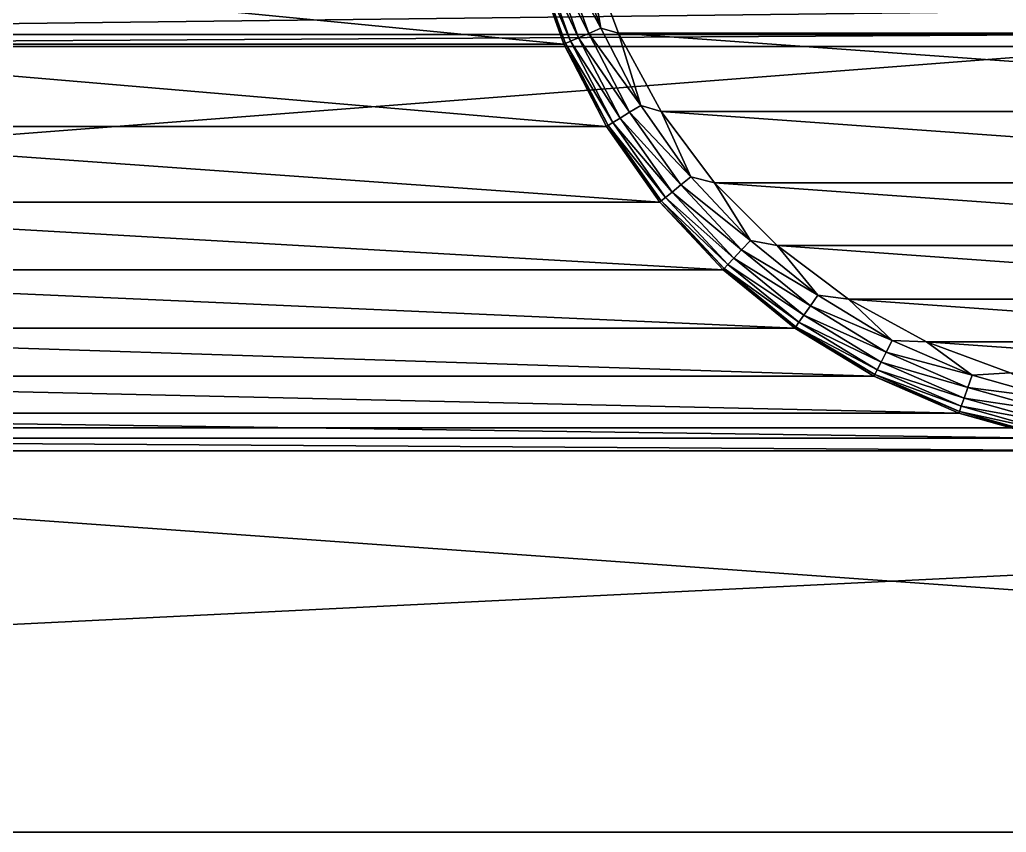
# Model space of a CAD drawing. Extents: x 464 to 15145, y 328 to 7622.
# Drawn here: x 7666 to 9346, y 328 to 1710 of the extents above; entities that cross this region are included whole.
import ezdxf

# ---------------------------------------------------------------- set-up
doc = ezdxf.new("R2010")
doc.units = 0
doc.layers.get('0').update_dxf_attribs({"linetype": 'CONTINUOUS'})

msp = doc.modelspace()

# ---------------------------------------------------------------- linework, layer by layer
at = {"color": 7}
for points in [[(8655.4, 1696, -5213.7), (8605.8, 1835.7, -5213.7), (8584.3, 1829.6, -5204.5), (8655.4, 1696, -5213.7)], [(8655.4, 1696, -5213.7), (8632.4, 1829.4, -5216.8), (8605.8, 1835.7, -5213.7), (8655.4, 1696, -5213.7)], [(7016.5, 1668.8, -4432), (8592.6, 1668.8, -4432), (7069.3, 1817.2, -4432), (7016.5, 1668.8, -4432)], [(7069.3, 1817.2, -4432), (8592.6, 1668.8, -4432), (8539.9, 1817.2, -4432), (7069.3, 1817.2, -4432)], [(8539.9, 1817.2, -5124.5), (8595.5, 1670, -5148.4), (8542.9, 1818, -5148.4), (8539.9, 1817.2, -5124.5)], [(8592.6, 1668.8, -5124.5), (8595.5, 1670, -5148.4), (8539.9, 1817.2, -5124.5), (8592.6, 1668.8, -5124.5)], [(8592.6, 1668.8, -4432), (8592.6, 1668.8, -5124.5), (8539.9, 1817.2, -4432), (8592.6, 1668.8, -4432)], [(8539.9, 1817.2, -4432), (8592.6, 1668.8, -5124.5), (8539.9, 1817.2, -5124.5), (8539.9, 1817.2, -4432)], [(8551.8, 1820.5, -5170.7), (8542.9, 1818, -5148.4), (8604, 1673.7, -5170.7), (8551.8, 1820.5, -5170.7)], [(8604, 1673.7, -5170.7), (8542.9, 1818, -5148.4), (8595.5, 1670, -5148.4), (8604, 1673.7, -5170.7)], [(8565.9, 1824.5, -5189.8), (8551.8, 1820.5, -5170.7), (8617.4, 1679.5, -5189.8), (8565.9, 1824.5, -5189.8)], [(8617.4, 1679.5, -5189.8), (8551.8, 1820.5, -5170.7), (8604, 1673.7, -5170.7), (8617.4, 1679.5, -5189.8)], [(8584.3, 1829.6, -5204.5), (8565.9, 1824.5, -5189.8), (8635, 1687.2, -5204.5), (8584.3, 1829.6, -5204.5)], [(8635, 1687.2, -5204.5), (8565.9, 1824.5, -5189.8), (8617.4, 1679.5, -5189.8), (8635, 1687.2, -5204.5)], [(8655.4, 1696, -5213.7), (8584.3, 1829.6, -5204.5), (8635, 1687.2, -5204.5), (8655.4, 1696, -5213.7)], [(8655.4, 1696, -5213.7), (8685.4, 1687.5, -5216.8), (8632.4, 1829.4, -5216.8), (8655.4, 1696, -5213.7)], [(10670.1, 1829.4, -5216.8), (8632.4, 1829.4, -5216.8), (10617.1, 1687.5, -5216.8), (10670.1, 1829.4, -5216.8)], [(10617.1, 1687.5, -5216.8), (8632.4, 1829.4, -5216.8), (8685.4, 1687.5, -5216.8), (10617.1, 1687.5, -5216.8)], [(6191, 1724.8, -3744.1), (9418.1, 1724.8, -3744.1), (6102, 1685.1, -3744.1), (6191, 1724.8, -3744.1)], [(6102, 1685.1, -3744.1), (9418.1, 1724.8, -3744.1), (9507.1, 1685.1, -3744.1), (6102, 1685.1, -3744.1)], [(6102, 1685.1, -3744.1), (9507.1, 1685.1, -3744.1), (6006.6, 1664.9, -3744.1), (6102, 1685.1, -3744.1)], [(6006.6, 1664.9, -3744.1), (9507.1, 1685.1, -3744.1), (9602.5, 1664.9, -3744.1), (6006.6, 1664.9, -3744.1)], [(8617.4, 1679.5, -5189.8), (8604, 1673.7, -5170.7), (8688.2, 1542.9, -5189.8), (8617.4, 1679.5, -5189.8)], [(8635, 1687.2, -5204.5), (8617.4, 1679.5, -5189.8), (8704.5, 1552.9, -5204.5), (8635, 1687.2, -5204.5)], [(8704.5, 1552.9, -5204.5), (8617.4, 1679.5, -5189.8), (8688.2, 1542.9, -5189.8), (8704.5, 1552.9, -5204.5)], [(8723.6, 1564.5, -5213.7), (8655.4, 1696, -5213.7), (8635, 1687.2, -5204.5), (8723.6, 1564.5, -5213.7)], [(8723.6, 1564.5, -5213.7), (8635, 1687.2, -5204.5), (8704.5, 1552.9, -5204.5), (8723.6, 1564.5, -5213.7)], [(8723.6, 1564.5, -5213.7), (8685.4, 1687.5, -5216.8), (8655.4, 1696, -5213.7), (8723.6, 1564.5, -5213.7)], [(8723.6, 1564.5, -5213.7), (8758, 1554.5, -5216.8), (8685.4, 1687.5, -5216.8), (8723.6, 1564.5, -5213.7)], [(10617.1, 1687.5, -5216.8), (8685.4, 1687.5, -5216.8), (10544.5, 1554.5, -5216.8), (10617.1, 1687.5, -5216.8)], [(10544.5, 1554.5, -5216.8), (8685.4, 1687.5, -5216.8), (8758, 1554.5, -5216.8), (10544.5, 1554.5, -5216.8)], [(6006.6, 1664.9, -3744.1), (9602.5, 1664.9, -3744.1), (1152, 1016, -3744.1), (6006.6, 1664.9, -3744.1)], [(1152, 1016, -3744.1), (9602.5, 1664.9, -3744.1), (14457.2, 1016, -3744.1), (1152, 1016, -3744.1)], [(6944, 1528.9, -4432), (8665.1, 1528.9, -4432), (7016.5, 1668.8, -4432), (6944, 1528.9, -4432)], [(7016.5, 1668.8, -4432), (8665.1, 1528.9, -4432), (8592.6, 1668.8, -4432), (7016.5, 1668.8, -4432)], [(8592.6, 1668.8, -5124.5), (8667.8, 1530.5, -5148.4), (8595.5, 1670, -5148.4), (8592.6, 1668.8, -5124.5)], [(8665.1, 1528.9, -5124.5), (8667.8, 1530.5, -5148.4), (8592.6, 1668.8, -5124.5), (8665.1, 1528.9, -5124.5)], [(8665.1, 1528.9, -4432), (8665.1, 1528.9, -5124.5), (8592.6, 1668.8, -4432), (8665.1, 1528.9, -4432)], [(8592.6, 1668.8, -4432), (8665.1, 1528.9, -5124.5), (8592.6, 1668.8, -5124.5), (8592.6, 1668.8, -4432)], [(8604, 1673.7, -5170.7), (8595.5, 1670, -5148.4), (8675.7, 1535.3, -5170.7), (8604, 1673.7, -5170.7)], [(8675.7, 1535.3, -5170.7), (8595.5, 1670, -5148.4), (8667.8, 1530.5, -5148.4), (8675.7, 1535.3, -5170.7)], [(8688.2, 1542.9, -5189.8), (8604, 1673.7, -5170.7), (8675.7, 1535.3, -5170.7), (8688.2, 1542.9, -5189.8)], [(8809, 1443.4, -5213.7), (8723.6, 1564.5, -5213.7), (8704.5, 1552.9, -5204.5), (8809, 1443.4, -5213.7)], [(8809, 1443.4, -5213.7), (8758, 1554.5, -5216.8), (8723.6, 1564.5, -5213.7), (8809, 1443.4, -5213.7)], [(8704.5, 1552.9, -5204.5), (8688.2, 1542.9, -5189.8), (8791.7, 1429.3, -5204.5), (8704.5, 1552.9, -5204.5)], [(8809, 1443.4, -5213.7), (8704.5, 1552.9, -5204.5), (8791.7, 1429.3, -5204.5), (8809, 1443.4, -5213.7)], [(8809, 1443.4, -5213.7), (8848.8, 1433.2, -5216.8), (8758, 1554.5, -5216.8), (8809, 1443.4, -5213.7)], [(10544.5, 1554.5, -5216.8), (8758, 1554.5, -5216.8), (10453.7, 1433.2, -5216.8), (10544.5, 1554.5, -5216.8)], [(10453.7, 1433.2, -5216.8), (8758, 1554.5, -5216.8), (8848.8, 1433.2, -5216.8), (10453.7, 1433.2, -5216.8)], [(6853.2, 1400.2, -4432), (8755.9, 1400.2, -4432), (6944, 1528.9, -4432), (6853.2, 1400.2, -4432)], [(6944, 1528.9, -4432), (8755.9, 1400.2, -4432), (8665.1, 1528.9, -4432), (6944, 1528.9, -4432)], [(8665.1, 1528.9, -5124.5), (8758.4, 1402.2, -5148.4), (8667.8, 1530.5, -5148.4), (8665.1, 1528.9, -5124.5)], [(8755.9, 1400.2, -5124.5), (8758.4, 1402.2, -5148.4), (8665.1, 1528.9, -5124.5), (8755.9, 1400.2, -5124.5)], [(8755.9, 1400.2, -4432), (8755.9, 1400.2, -5124.5), (8665.1, 1528.9, -4432), (8755.9, 1400.2, -4432)], [(8665.1, 1528.9, -4432), (8755.9, 1400.2, -5124.5), (8665.1, 1528.9, -5124.5), (8665.1, 1528.9, -4432)], [(8675.7, 1535.3, -5170.7), (8667.8, 1530.5, -5148.4), (8765.5, 1408, -5170.7), (8675.7, 1535.3, -5170.7)], [(8765.5, 1408, -5170.7), (8667.8, 1530.5, -5148.4), (8758.4, 1402.2, -5148.4), (8765.5, 1408, -5170.7)], [(8688.2, 1542.9, -5189.8), (8675.7, 1535.3, -5170.7), (8776.9, 1417.3, -5189.8), (8688.2, 1542.9, -5189.8)], [(8776.9, 1417.3, -5189.8), (8675.7, 1535.3, -5170.7), (8765.5, 1408, -5170.7), (8776.9, 1417.3, -5189.8)], [(8791.7, 1429.3, -5204.5), (8688.2, 1542.9, -5189.8), (8776.9, 1417.3, -5189.8), (8791.7, 1429.3, -5204.5)], [(8791.7, 1429.3, -5204.5), (8776.9, 1417.3, -5189.8), (8895, 1318.8, -5204.5), (8791.7, 1429.3, -5204.5)], [(8910.2, 1335.1, -5213.7), (8809, 1443.4, -5213.7), (8791.7, 1429.3, -5204.5), (8910.2, 1335.1, -5213.7)], [(8910.2, 1335.1, -5213.7), (8791.7, 1429.3, -5204.5), (8895, 1318.8, -5204.5), (8910.2, 1335.1, -5213.7)], [(8910.2, 1335.1, -5213.7), (8848.8, 1433.2, -5216.8), (8809, 1443.4, -5213.7), (8910.2, 1335.1, -5213.7)], [(8910.2, 1335.1, -5213.7), (8955.9, 1326.1, -5216.8), (8848.8, 1433.2, -5216.8), (8910.2, 1335.1, -5213.7)], [(10453.7, 1433.2, -5216.8), (8848.8, 1433.2, -5216.8), (10346.6, 1326.1, -5216.8), (10453.7, 1433.2, -5216.8)], [(10346.6, 1326.1, -5216.8), (8848.8, 1433.2, -5216.8), (8955.9, 1326.1, -5216.8), (10346.6, 1326.1, -5216.8)], [(8776.9, 1417.3, -5189.8), (8765.5, 1408, -5170.7), (8881.9, 1304.8, -5189.8), (8776.9, 1417.3, -5189.8)], [(8895, 1318.8, -5204.5), (8776.9, 1417.3, -5189.8), (8881.9, 1304.8, -5189.8), (8895, 1318.8, -5204.5)], [(6745.7, 1285.1, -4432), (8863.5, 1285.1, -4432), (6853.2, 1400.2, -4432), (6745.7, 1285.1, -4432)], [(6853.2, 1400.2, -4432), (8863.5, 1285.1, -4432), (8755.9, 1400.2, -4432), (6853.2, 1400.2, -4432)], [(8755.9, 1400.2, -5124.5), (8865.6, 1287.4, -5148.4), (8758.4, 1402.2, -5148.4), (8755.9, 1400.2, -5124.5)], [(8863.5, 1285.1, -5124.5), (8865.6, 1287.4, -5148.4), (8755.9, 1400.2, -5124.5), (8863.5, 1285.1, -5124.5)], [(8863.5, 1285.1, -4432), (8863.5, 1285.1, -5124.5), (8755.9, 1400.2, -4432), (8863.5, 1285.1, -4432)], [(8755.9, 1400.2, -4432), (8863.5, 1285.1, -5124.5), (8755.9, 1400.2, -5124.5), (8755.9, 1400.2, -4432)], [(8765.5, 1408, -5170.7), (8758.4, 1402.2, -5148.4), (8871.9, 1294.1, -5170.7), (8765.5, 1408, -5170.7)], [(8871.9, 1294.1, -5170.7), (8758.4, 1402.2, -5148.4), (8865.6, 1287.4, -5148.4), (8871.9, 1294.1, -5170.7)], [(8881.9, 1304.8, -5189.8), (8765.5, 1408, -5170.7), (8871.9, 1294.1, -5170.7), (8881.9, 1304.8, -5189.8)], [(9025.1, 1241.6, -5213.7), (8910.2, 1335.1, -5213.7), (8895, 1318.8, -5204.5), (9025.1, 1241.6, -5213.7)], [(9025.1, 1241.6, -5213.7), (8955.9, 1326.1, -5216.8), (8910.2, 1335.1, -5213.7), (9025.1, 1241.6, -5213.7)], [(8895, 1318.8, -5204.5), (8881.9, 1304.8, -5189.8), (9012.3, 1223.4, -5204.5), (8895, 1318.8, -5204.5)], [(9025.1, 1241.6, -5213.7), (8895, 1318.8, -5204.5), (9012.3, 1223.4, -5204.5), (9025.1, 1241.6, -5213.7)], [(9025.1, 1241.6, -5213.7), (9077.2, 1235.3, -5216.8), (8955.9, 1326.1, -5216.8), (9025.1, 1241.6, -5213.7)], [(10346.6, 1326.1, -5216.8), (8955.9, 1326.1, -5216.8), (10225.3, 1235.3, -5216.8), (10346.6, 1326.1, -5216.8)], [(10225.3, 1235.3, -5216.8), (8955.9, 1326.1, -5216.8), (9077.2, 1235.3, -5216.8), (10225.3, 1235.3, -5216.8)], [(8871.9, 1294.1, -5170.7), (8865.6, 1287.4, -5148.4), (8992.8, 1195.8, -5170.7), (8871.9, 1294.1, -5170.7)], [(8881.9, 1304.8, -5189.8), (8871.9, 1294.1, -5170.7), (9001.2, 1207.8, -5189.8), (8881.9, 1304.8, -5189.8)], [(9001.2, 1207.8, -5189.8), (8871.9, 1294.1, -5170.7), (8992.8, 1195.8, -5170.7), (9001.2, 1207.8, -5189.8)], [(9012.3, 1223.4, -5204.5), (8881.9, 1304.8, -5189.8), (9001.2, 1207.8, -5189.8), (9012.3, 1223.4, -5204.5)], [(6623.5, 1185.7, -4432), (8985.6, 1185.7, -4432), (6745.7, 1285.1, -4432), (6623.5, 1185.7, -4432)], [(6745.7, 1285.1, -4432), (8985.6, 1185.7, -4432), (8863.5, 1285.1, -4432), (6745.7, 1285.1, -4432)], [(8863.5, 1285.1, -5124.5), (8987.5, 1188.2, -5148.4), (8865.6, 1287.4, -5148.4), (8863.5, 1285.1, -5124.5)], [(8985.6, 1185.7, -5124.5), (8987.5, 1188.2, -5148.4), (8863.5, 1285.1, -5124.5), (8985.6, 1185.7, -5124.5)], [(8985.6, 1185.7, -4432), (8985.6, 1185.7, -5124.5), (8863.5, 1285.1, -4432), (8985.6, 1185.7, -4432)], [(8863.5, 1285.1, -4432), (8985.6, 1185.7, -5124.5), (8863.5, 1285.1, -5124.5), (8863.5, 1285.1, -4432)], [(8992.8, 1195.8, -5170.7), (8865.6, 1287.4, -5148.4), (8987.5, 1188.2, -5148.4), (8992.8, 1195.8, -5170.7)], [(9151.7, 1164.6, -5213.7), (9025.1, 1241.6, -5213.7), (9012.3, 1223.4, -5204.5), (9151.7, 1164.6, -5213.7)], [(9151.7, 1164.6, -5213.7), (9077.2, 1235.3, -5216.8), (9025.1, 1241.6, -5213.7), (9151.7, 1164.6, -5213.7)], [(9151.7, 1164.6, -5213.7), (9210.1, 1162.7, -5216.8), (9077.2, 1235.3, -5216.8), (9151.7, 1164.6, -5213.7)], [(10225.3, 1235.3, -5216.8), (9077.2, 1235.3, -5216.8), (10092.3, 1162.7, -5216.8), (10225.3, 1235.3, -5216.8)], [(10092.3, 1162.7, -5216.8), (9077.2, 1235.3, -5216.8), (9210.1, 1162.7, -5216.8), (10092.3, 1162.7, -5216.8)], [(9012.3, 1223.4, -5204.5), (9001.2, 1207.8, -5189.8), (9141.5, 1144.8, -5204.5), (9012.3, 1223.4, -5204.5)], [(9151.7, 1164.6, -5213.7), (9012.3, 1223.4, -5204.5), (9141.5, 1144.8, -5204.5), (9151.7, 1164.6, -5213.7)], [(8992.8, 1195.8, -5170.7), (8987.5, 1188.2, -5148.4), (9125.9, 1114.8, -5170.7), (8992.8, 1195.8, -5170.7)], [(9001.2, 1207.8, -5189.8), (8992.8, 1195.8, -5170.7), (9132.7, 1127.8, -5189.8), (9001.2, 1207.8, -5189.8)], [(9132.7, 1127.8, -5189.8), (8992.8, 1195.8, -5170.7), (9125.9, 1114.8, -5170.7), (9132.7, 1127.8, -5189.8)], [(9141.5, 1144.8, -5204.5), (9001.2, 1207.8, -5189.8), (9132.7, 1127.8, -5189.8), (9141.5, 1144.8, -5204.5)], [(6488.9, 1103.8, -4432), (9120.2, 1103.8, -4432), (6623.5, 1185.7, -4432), (6488.9, 1103.8, -4432)], [(6623.5, 1185.7, -4432), (9120.2, 1103.8, -4432), (8985.6, 1185.7, -4432), (6623.5, 1185.7, -4432)], [(8985.6, 1185.7, -5124.5), (9121.7, 1106.6, -5148.4), (8987.5, 1188.2, -5148.4), (8985.6, 1185.7, -5124.5)], [(9120.2, 1103.8, -5124.5), (9121.7, 1106.6, -5148.4), (8985.6, 1185.7, -5124.5), (9120.2, 1103.8, -5124.5)], [(9120.2, 1103.8, -4432), (9120.2, 1103.8, -5124.5), (8985.6, 1185.7, -4432), (9120.2, 1103.8, -4432)], [(8985.6, 1185.7, -4432), (9120.2, 1103.8, -5124.5), (8985.6, 1185.7, -5124.5), (8985.6, 1185.7, -4432)], [(9125.9, 1114.8, -5170.7), (8987.5, 1188.2, -5148.4), (9121.7, 1106.6, -5148.4), (9125.9, 1114.8, -5170.7)], [(9287.6, 1105.5, -5213.7), (9151.7, 1164.6, -5213.7), (9141.5, 1144.8, -5204.5), (9287.6, 1105.5, -5213.7)], [(9287.6, 1105.5, -5213.7), (9210.1, 1162.7, -5216.8), (9151.7, 1164.6, -5213.7), (9287.6, 1105.5, -5213.7)], [(9287.6, 1105.5, -5213.7), (9352.1, 1109.8, -5216.8), (9210.1, 1162.7, -5216.8), (9287.6, 1105.5, -5213.7)], [(10092.3, 1162.7, -5216.8), (9210.1, 1162.7, -5216.8), (9950.4, 1109.8, -5216.8), (10092.3, 1162.7, -5216.8)], [(9950.4, 1109.8, -5216.8), (9210.1, 1162.7, -5216.8), (9352.1, 1109.8, -5216.8), (9950.4, 1109.8, -5216.8)], [(9141.5, 1144.8, -5204.5), (9132.7, 1127.8, -5189.8), (9280.2, 1084.6, -5204.5), (9141.5, 1144.8, -5204.5)], [(9287.6, 1105.5, -5213.7), (9141.5, 1144.8, -5204.5), (9280.2, 1084.6, -5204.5), (9287.6, 1105.5, -5213.7)], [(9132.7, 1127.8, -5189.8), (9125.9, 1114.8, -5170.7), (9273.8, 1066.5, -5189.8), (9132.7, 1127.8, -5189.8)], [(9280.2, 1084.6, -5204.5), (9132.7, 1127.8, -5189.8), (9273.8, 1066.5, -5189.8), (9280.2, 1084.6, -5204.5)], [(9125.9, 1114.8, -5170.7), (9121.7, 1106.6, -5148.4), (9268.9, 1052.7, -5170.7), (9125.9, 1114.8, -5170.7)], [(9273.8, 1066.5, -5189.8), (9125.9, 1114.8, -5170.7), (9268.9, 1052.7, -5170.7), (9273.8, 1066.5, -5189.8)], [(9430.3, 1065.6, -5213.7), (9352.1, 1109.8, -5216.8), (9287.6, 1105.5, -5213.7), (9430.3, 1065.6, -5213.7)], [(6344.4, 1041.1, -4432), (9264.7, 1041.1, -4432), (6488.9, 1103.8, -4432), (6344.4, 1041.1, -4432)], [(6488.9, 1103.8, -4432), (9264.7, 1041.1, -4432), (9120.2, 1103.8, -4432), (6488.9, 1103.8, -4432)], [(9120.2, 1103.8, -5124.5), (9265.8, 1044, -5148.4), (9121.7, 1106.6, -5148.4), (9120.2, 1103.8, -5124.5)], [(9264.7, 1041.1, -5124.5), (9265.8, 1044, -5148.4), (9120.2, 1103.8, -5124.5), (9264.7, 1041.1, -5124.5)], [(9264.7, 1041.1, -4432), (9264.7, 1041.1, -5124.5), (9120.2, 1103.8, -4432), (9264.7, 1041.1, -4432)], [(9120.2, 1103.8, -4432), (9264.7, 1041.1, -5124.5), (9120.2, 1103.8, -5124.5), (9120.2, 1103.8, -4432)], [(9268.9, 1052.7, -5170.7), (9121.7, 1106.6, -5148.4), (9265.8, 1044, -5148.4), (9268.9, 1052.7, -5170.7)], [(9430.3, 1065.6, -5213.7), (9287.6, 1105.5, -5213.7), (9280.2, 1084.6, -5204.5), (9430.3, 1065.6, -5213.7)], [(9280.2, 1084.6, -5204.5), (9273.8, 1066.5, -5189.8), (9425.8, 1043.8, -5204.5), (9280.2, 1084.6, -5204.5)], [(9430.3, 1065.6, -5213.7), (9280.2, 1084.6, -5204.5), (9425.8, 1043.8, -5204.5), (9430.3, 1065.6, -5213.7)], [(9273.8, 1066.5, -5189.8), (9268.9, 1052.7, -5170.7), (9421.9, 1025, -5189.8), (9273.8, 1066.5, -5189.8)], [(9425.8, 1043.8, -5204.5), (9273.8, 1066.5, -5189.8), (9421.9, 1025, -5189.8), (9425.8, 1043.8, -5204.5)], [(9264.7, 1041.1, -5124.5), (9417, 1001.6, -5148.4), (9265.8, 1044, -5148.4), (9264.7, 1041.1, -5124.5)], [(9268.9, 1052.7, -5170.7), (9265.8, 1044, -5148.4), (9418.9, 1010.7, -5170.7), (9268.9, 1052.7, -5170.7)], [(9418.9, 1010.7, -5170.7), (9265.8, 1044, -5148.4), (9417, 1001.6, -5148.4), (9418.9, 1010.7, -5170.7)], [(9421.9, 1025, -5189.8), (9268.9, 1052.7, -5170.7), (9418.9, 1010.7, -5170.7), (9421.9, 1025, -5189.8)], [(6192.7, 998.6, -4432), (9416.4, 998.6, -4432), (6344.4, 1041.1, -4432), (6192.7, 998.6, -4432)], [(6344.4, 1041.1, -4432), (9416.4, 998.6, -4432), (9264.7, 1041.1, -4432), (6344.4, 1041.1, -4432)], [(9416.4, 998.6, -5124.5), (9417, 1001.6, -5148.4), (9264.7, 1041.1, -5124.5), (9416.4, 998.6, -5124.5)], [(9416.4, 998.6, -4432), (9416.4, 998.6, -5124.5), (9264.7, 1041.1, -4432), (9416.4, 998.6, -4432)], [(9264.7, 1041.1, -4432), (9416.4, 998.6, -5124.5), (9264.7, 1041.1, -5124.5), (9264.7, 1041.1, -4432)], [(14457.2, 1016), (15145.1, 328.1), (464.1, 328.1), (14457.2, 1016)], [(14457.2, 1016), (464.1, 328.1), (1152, 1016), (14457.2, 1016)], [(14457.2, 1016), (1152, 1016), (14457.2, 1016, -3744.1), (14457.2, 1016)], [(14457.2, 1016, -3744.1), (1152, 1016), (1152, 1016, -3744.1), (14457.2, 1016, -3744.1)], [(6036.7, 977.1, -4432), (9572.5, 977.1, -4432), (6192.7, 998.6, -4432), (6036.7, 977.1, -4432)], [(6192.7, 998.6, -4432), (9572.5, 977.1, -4432), (9416.4, 998.6, -4432), (6192.7, 998.6, -4432)], [(15145.1, 328.1, -4432), (6036.7, 977.1, -4432), (464.1, 328.1, -4432), (15145.1, 328.1, -4432)], [(15145.1, 328.1, -4432), (9572.5, 977.1, -4432), (6036.7, 977.1, -4432), (15145.1, 328.1, -4432)], [(464.1, 328.1), (15145.1, 328.1), (464.1, 328.1, -4432), (464.1, 328.1)], [(464.1, 328.1, -4432), (15145.1, 328.1), (15145.1, 328.1, -4432), (464.1, 328.1, -4432)]]:
    msp.add_3dface(points, dxfattribs=at)

doc.saveas('drawing.dxf')
